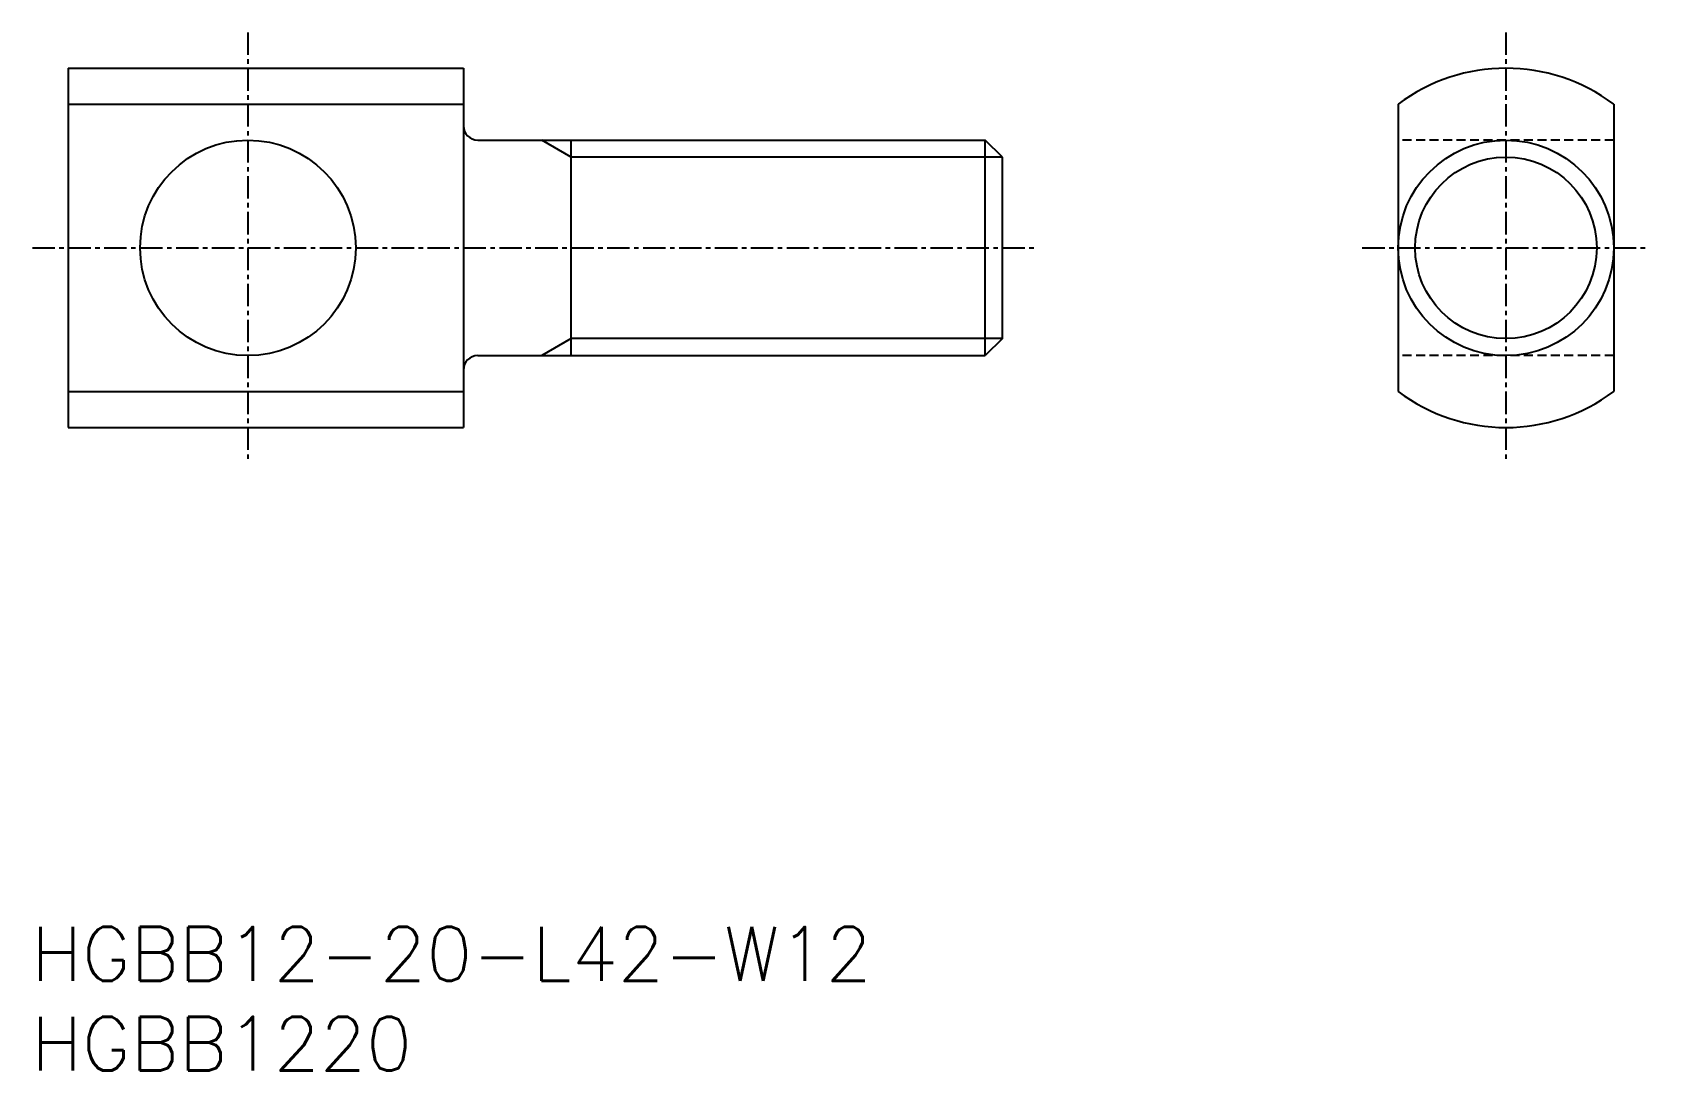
# Model space of a CAD drawing. Extents: x 84.5 to 174.5, y 65.8 to 123.6.
import ezdxf
from ezdxf.enums import TextEntityAlignment as Align

# ---------------------------------------------------------------- set-up
doc = ezdxf.new("R2010")
doc.units = 0
doc.linetypes.add('CENTER', pattern=[2, 1.25, -0.25, 0.25, -0.25])
doc.linetypes.add('DASHED', pattern=[0.75, 0.5, -0.25])
doc.layers.get('0').update_dxf_attribs({"linetype": 'CONTINUOUS'})
doc.layers.add('CENTER', color=1, linetype='CENTER')
doc.styles.get("Standard").update_dxf_attribs({"font": 'txt.shx', "bigfont": 'extfont.shx'})

msp = doc.modelspace()

# ---------------------------------------------------------------- linework, layer by layer
at = {"color": 7, "linetype": 'CONTINUOUS'}
for p, q in [((86.503, 121.633), (86.503, 101.633)), ((86.503, 121.633), (108.503, 121.633)), ((108.503, 121.633), (108.503, 101.633)), ((86.503, 119.633), (108.503, 119.633)), ((160.539, 119.633), (160.539, 103.633)), ((172.539, 119.633), (172.539, 103.633)), ((109.303, 117.633), (137.556, 117.633)), ((114.503, 105.633), (114.503, 117.633)), ((138.503, 116.686), (137.556, 117.633)), ((137.556, 105.633), (137.556, 117.633)), ((138.503, 106.58), (138.503, 116.686)), ((138.503, 111.633), (138.503, 111.633)), ((138.503, 109.107), (138.503, 109.107)), ((138.503, 106.58), (137.556, 105.633)), ((109.303, 105.633), (137.556, 105.633)), ((86.503, 103.633), (108.503, 103.633)), ((86.503, 101.633), (108.503, 101.633))]:
    msp.add_line(p, q, dxfattribs=at)
at = {"color": 3, "linetype": 'CONTINUOUS'}
for p, q in [((114.503, 116.686), (112.862, 117.633)), ((138.503, 116.686), (114.503, 116.686)), ((114.503, 106.58), (112.862, 105.633)), ((138.503, 106.58), (114.503, 106.58))]:
    msp.add_line(p, q, dxfattribs=at)
at = {"color": 3, "linetype": 'DASHED'}
for p, q in [((172.539, 117.633), (160.539, 117.633)), ((172.539, 105.633), (160.539, 105.633))]:
    msp.add_line(p, q, dxfattribs=at)
at = {"color": 7, "linetype": 'CONTINUOUS'}
for centre in [(96.503, 111.633), (166.539, 111.633)]:
    msp.add_circle(centre, 6, dxfattribs=at)
at = {"color": 3, "linetype": 'CONTINUOUS'}
msp.add_circle((166.539, 111.633), 5.053, dxfattribs=at)
at = {"color": 7, "linetype": 'CONTINUOUS'}
for centre, radius, start, end in [((166.539, 111.633), 10, 53.1301, 126.8699), ((109.303, 118.433), 0.8, 180, 270), ((109.303, 104.833), 0.8, 90, 180), ((166.539, 111.633), 10, 233.1301, 306.8699)]:
    msp.add_arc(centre, radius, start, end, dxfattribs=at)
at = {"layer": 'CENTER', "color": 1, "linetype": 'CENTER'}
for p, q in [((96.503, 123.633), (96.503, 99.633)), ((166.539, 123.633), (166.539, 99.633)), ((84.503, 111.633), (140.503, 111.633)), ((158.539, 111.633), (174.539, 111.633))]:
    msp.add_line(p, q, dxfattribs=at)

# ---------------------------------------------------------------- texts
at = {"color": 7, "linetype": 'CONTINUOUS'}
for s, p in [('HGBB12-20-L42-W12', (84.437, 72.324)), ('HGBB1220', (84.437, 67.324))]:
    msp.add_text(s, height=3, dxfattribs=at).set_placement(p, align=Align.MIDDLE_LEFT)

doc.saveas('drawing.dxf')
